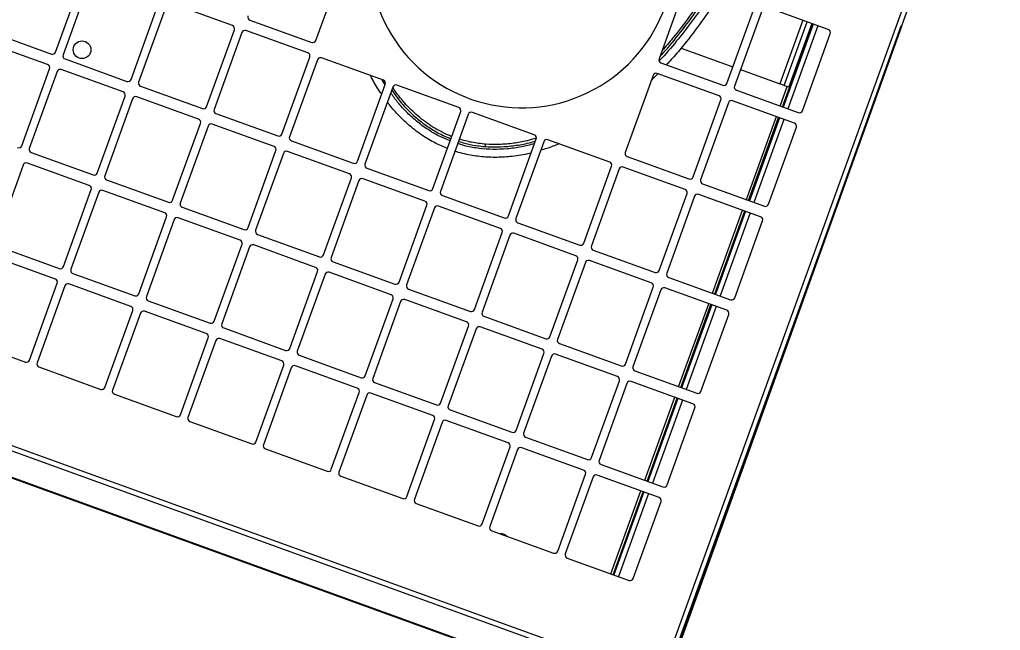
# Model space of a CAD drawing. Header units: metres. Extents: x -17822 to 152406, y -4219 to 19791.
# Drawn here: x 118453.9 to 118515, y 5609.5 to 5647.6 of the extents above; entities that cross this region are included whole.
import ezdxf

# ---------------------------------------------------------------- set-up
doc = ezdxf.new("R2010")
doc.units = ezdxf.units.M
doc.header["$LTSCALE"] = 100
doc.header["$MEASUREMENT"] = 0
doc.layers.get('0').update_dxf_attribs({"color": 9, "lineweight": 9})
doc.layers.add('TEKSAN', color=7, linetype='Continuous', lineweight=9)
doc.styles.get("Standard").update_dxf_attribs({"font": 'ARIALN.TTF'})
doc.dimstyles.new('TEKSAN', dxfattribs={"dimtxt": 17, "dimasz": 8, "dimexe": 2, "dimexo": 2, "dimgap": 3, "dimtad": 1, "dimdec": 0, "dimzin": 0, "dimdsep": 46, "dimtxsty": 'Standard', "dimcen": 0.09, "dimclrd": 160, "dimclre": 252, "dimclrt": 160, "dimadec": 0, "dimazin": 0, "dimtfac": 1, "dimtdec": 0, "dimtofl": 0, "dimtmove": 0, "dimatfit": 3, "dimfxl": 1, "dimtolj": 1, "dimtzin": 0, "dimarcsym": 0})

# ---------------------------------------------------------------- blocks, each defined once
blk = doc.blocks.new('K500H165_üst')
at = {"color": 7, "linetype": 'Continuous', "lineweight": 15}
for p, q in [((44.418, 82.5), (150.082, 82.5)), ((44.55, 82.2), (149.95, 82.2)), ((149.95, 82.2), (149.95, -82.2)), ((150.25, 82.332), (150.25, -82.332)), ((108.25, 78.3), (108.25, 74.2)), ((113.55, 78.5), (108.45, 78.5)), ((113.75, 74.2), (113.75, 78.3)), ((114.45, 78.3), (114.45, 74.2)), ((119.75, 78.5), (114.65, 78.5)), ((119.95, 74.2), (119.95, 78.3)), ((120.65, 78.3), (120.65, 74.2)), ((125.95, 78.5), (120.85, 78.5)), ((126.15, 74.2), (126.15, 78.3)), ((126.85, 78.3), (126.85, 74.2)), ((132.15, 78.5), (127.05, 78.5)), ((132.35, 74.2), (132.35, 78.3)), ((133.05, 78.3), (133.05, 74.2)), ((138.35, 78.5), (133.25, 78.5)), ((138.55, 74.2), (138.55, 78.3)), ((139.25, 78.3), (139.25, 74.2)), ((144.55, 78.5), (139.45, 78.5)), ((144.75, 74.2), (144.75, 78.3)), ((108.25, 77.6), (113.75, 77.6)), ((108.25, 77.3), (113.75, 77.3)), ((113.75, 77.25), (108.25, 77.25)), ((108.25, 77.2), (112.45, 77.2)), ((112.45, 76.9), (112.45, 77.2)), ((113.75, 77.1), (112.45, 77.1)), ((114.45, 77.6), (119.95, 77.6)), ((114.45, 77.3), (119.95, 77.3)), ((119.95, 77.25), (114.45, 77.25)), ((119.95, 77.1), (114.45, 77.1)), ((120.65, 77.6), (126.15, 77.6)), ((120.65, 77.3), (126.15, 77.3)), ((126.15, 77.25), (120.65, 77.25)), ((126.15, 77.1), (120.65, 77.1)), ((126.85, 77.6), (132.35, 77.6)), ((126.85, 77.3), (132.35, 77.3)), ((132.35, 77.25), (126.85, 77.25)), ((132.35, 77.1), (126.85, 77.1)), ((133.05, 77.6), (138.55, 77.6)), ((133.05, 77.3), (138.55, 77.3)), ((138.55, 77.25), (133.05, 77.25)), ((138.55, 77.1), (133.05, 77.1)), ((139.25, 77.6), (144.75, 77.6)), ((139.25, 77.3), (144.75, 77.3)), ((144.75, 77.25), (139.25, 77.25)), ((144.75, 77.1), (139.25, 77.1)), ((112.45, 76.9), (108.25, 76.9)), ((108.25, 76.6), (112.45, 76.6)), ((112.45, 76.9), (112.45, 76.6)), ((112.45, 74), (112.45, 76.6)), ((108.45, 74), (113.55, 74)), ((114.65, 74), (119.75, 74)), ((120.85, 74), (125.95, 74)), ((127.05, 74), (132.15, 74)), ((133.25, 74), (138.35, 74)), ((139.45, 74), (144.55, 74)), ((113.55, 73.5), (108.45, 73.5)), ((112.45, 70.068), (112.45, 73.5)), ((119.75, 73.5), (114.65, 73.5)), ((125.95, 73.5), (120.85, 73.5)), ((132.15, 73.5), (127.05, 73.5)), ((138.35, 73.5), (133.25, 73.5)), ((144.55, 73.5), (139.45, 73.5)), ((113.75, 69.2), (113.75, 73.3)), ((114.45, 73.3), (114.45, 69.2)), ((119.95, 69.2), (119.95, 73.3)), ((120.65, 73.3), (120.65, 69.2)), ((126.15, 69.2), (126.15, 73.3)), ((126.85, 73.3), (126.85, 69.2)), ((132.35, 69.2), (132.35, 73.3)), ((133.05, 73.3), (133.05, 69.2)), ((138.55, 69.2), (138.55, 73.3)), ((139.25, 73.3), (139.25, 69.2)), ((144.75, 69.2), (144.75, 73.3)), ((108.45, 69), (113.55, 69)), ((114.65, 69), (119.75, 69)), ((120.85, 69), (125.95, 69)), ((125.95, 68.5), (120.85, 68.5)), ((127.05, 69), (132.15, 69)), ((132.15, 68.5), (127.05, 68.5)), ((133.25, 69), (138.35, 69)), ((138.35, 68.5), (133.25, 68.5)), ((139.45, 69), (144.55, 69)), ((144.55, 68.5), (139.45, 68.5)), ((120.65, 68.3), (120.65, 64.2)), ((126.15, 64.2), (126.15, 68.3)), ((126.85, 68.3), (126.85, 64.2)), ((132.35, 64.2), (132.35, 68.3)), ((133.05, 68.3), (133.05, 64.2)), ((138.55, 64.2), (138.55, 68.3)), ((139.25, 68.3), (139.25, 64.2)), ((144.75, 64.2), (144.75, 68.3)), ((120.85, 64), (125.95, 64)), ((127.05, 64), (132.15, 64)), ((133.25, 64), (138.35, 64)), ((139.45, 64), (144.55, 64)), ((120.65, 63.3), (120.65, 59.2)), ((125.95, 63.5), (120.85, 63.5)), ((126.15, 59.2), (126.15, 63.3)), ((126.85, 63.3), (126.85, 59.2)), ((132.15, 63.5), (127.05, 63.5)), ((132.35, 59.2), (132.35, 63.3)), ((133.05, 63.3), (133.05, 59.2)), ((138.35, 63.5), (133.25, 63.5)), ((138.55, 59.2), (138.55, 63.3)), ((139.25, 63.3), (139.25, 59.2)), ((144.55, 63.5), (139.45, 63.5)), ((144.75, 59.2), (144.75, 63.3)), ((120.85, 59), (125.95, 59)), ((127.05, 59), (132.15, 59)), ((133.25, 59), (138.35, 59)), ((139.45, 59), (144.55, 59)), ((120.65, 58.3), (120.65, 54.2)), ((125.95, 58.5), (120.85, 58.5)), ((126.15, 54.2), (126.15, 58.3)), ((126.85, 58.3), (126.85, 54.2)), ((132.15, 58.5), (127.05, 58.5)), ((132.35, 54.2), (132.35, 58.3)), ((133.05, 58.3), (133.05, 54.2)), ((138.35, 58.5), (133.25, 58.5)), ((138.55, 54.2), (138.55, 58.3)), ((139.25, 58.3), (139.25, 54.2)), ((144.55, 58.5), (139.45, 58.5)), ((144.75, 54.2), (144.75, 58.3)), ((120.85, 54), (125.95, 54)), ((127.05, 54), (132.15, 54)), ((133.25, 54), (138.35, 54)), ((139.45, 54), (144.55, 54)), ((120.871, 53.5), (120.65, 53.218)), ((120.65, 53.3), (120.65, 49.2)), ((125.95, 53.5), (120.85, 53.5)), ((126.15, 49.2), (126.15, 53.3)), ((126.85, 53.3), (126.85, 49.2)), ((132.15, 53.5), (127.05, 53.5)), ((132.35, 49.2), (132.35, 53.3)), ((133.05, 53.3), (133.05, 49.2)), ((138.35, 53.5), (133.25, 53.5)), ((138.55, 49.2), (138.55, 53.3)), ((139.25, 53.3), (139.25, 49.2)), ((144.55, 53.5), (139.45, 53.5)), ((144.75, 49.2), (144.75, 53.3)), ((120.85, 49), (125.95, 49)), ((127.05, 49), (132.15, 49)), ((133.25, 49), (138.35, 49)), ((139.45, 49), (144.55, 49)), ((119.75, 48.5), (114.65, 48.5)), ((119.95, 44.2), (119.95, 48.3)), ((120.65, 48.3), (120.65, 44.2)), ((125.95, 48.5), (120.85, 48.5)), ((126.15, 44.2), (126.15, 48.3)), ((126.85, 48.3), (126.85, 44.2)), ((132.15, 48.5), (127.05, 48.5)), ((132.35, 44.2), (132.35, 48.3)), ((133.05, 48.3), (133.05, 44.2)), ((138.35, 48.5), (133.25, 48.5)), ((138.55, 44.2), (138.55, 48.3)), ((139.25, 48.3), (139.25, 44.2)), ((144.55, 48.5), (139.45, 48.5)), ((144.75, 44.2), (144.75, 48.3)), ((120.85, 44), (125.95, 44)), ((127.05, 44), (132.15, 44)), ((133.25, 44), (138.35, 44)), ((139.45, 44), (144.55, 44)), ((125.95, 43.5), (120.85, 43.5)), ((132.15, 43.5), (127.05, 43.5)), ((138.35, 43.5), (133.25, 43.5)), ((144.55, 43.5), (139.45, 43.5)), ((120.65, 43.3), (120.65, 39.2)), ((126.15, 39.2), (126.15, 43.3)), ((126.85, 43.3), (126.85, 39.2)), ((132.35, 39.2), (132.35, 43.3)), ((133.05, 43.3), (133.05, 39.2)), ((138.55, 39.2), (138.55, 43.3)), ((139.25, 43.3), (139.25, 39.2)), ((144.75, 39.2), (144.75, 43.3)), ((120.85, 39), (125.95, 39)), ((125.95, 38.5), (120.85, 38.5)), ((127.05, 39), (132.15, 39)), ((132.15, 38.5), (127.05, 38.5)), ((133.25, 39), (138.35, 39)), ((138.35, 38.5), (133.25, 38.5)), ((139.45, 39), (144.55, 39)), ((144.55, 38.5), (139.45, 38.5)), ((126.15, 34.2), (126.15, 38.3)), ((126.85, 38.3), (126.85, 34.2)), ((132.35, 34.2), (132.35, 38.3)), ((133.05, 38.3), (133.05, 34.2)), ((138.55, 34.2), (138.55, 38.3)), ((139.25, 38.3), (139.25, 34.2)), ((144.75, 34.2), (144.75, 38.3)), ((120.85, 34), (125.95, 34)), ((127.05, 34), (132.15, 34)), ((133.25, 34), (138.35, 34)), ((125.95, 33.5), (120.85, 33.5)), ((126.15, 29.2), (126.15, 33.3)), ((126.85, 33.3), (126.85, 29.2)), ((132.15, 33.5), (127.05, 33.5))]:
    blk.add_line(p, q, dxfattribs=at)
at = {"color": 7, "linetype": 'Continuous', "lineweight": 15, "flags": 128}
blk.add_lwpolyline([(122.373, 60.691), (122.37, 60.691), (122.362, 60.688), (122.349, 60.685), (122.331, 60.68), (122.309, 60.673), (122.284, 60.666), (122.257, 60.659), (122.229, 60.651)], dxfattribs=at)
at = {"color": 7, "linetype": 'Continuous', "lineweight": 15}
blk.add_circle((125.25, 35), 0.55, dxfattribs=at)
for centre, radius, start, end in [((108.45, 78.3), 0.2, 90, 180), ((113.55, 78.3), 0.2, 0, 90), ((114.65, 78.3), 0.2, 90, 180), ((119.75, 78.3), 0.2, 0, 90), ((120.85, 78.3), 0.2, 90, 180), ((125.95, 78.3), 0.2, 0, 90), ((127.05, 78.3), 0.2, 90, 180), ((132.15, 78.3), 0.2, 0, 90), ((133.25, 78.3), 0.2, 90, 180), ((138.35, 78.3), 0.2, 0, 90), ((139.45, 78.3), 0.2, 90, 180), ((144.55, 78.3), 0.2, 0, 90), ((113.55, 74.2), 0.2, 270, 0), ((114.65, 74.2), 0.2, 180, 270), ((119.75, 74.2), 0.2, 270, 0), ((120.85, 74.2), 0.2, 180, 270), ((125.95, 74.2), 0.2, 270, 0), ((127.05, 74.2), 0.2, 180, 270), ((132.15, 74.2), 0.2, 270, 0), ((133.25, 74.2), 0.2, 180, 270), ((138.35, 74.2), 0.2, 270, 0), ((139.45, 74.2), 0.2, 180, 270), ((144.55, 74.2), 0.2, 270, 0), ((113.55, 73.3), 0.2, 0, 90), ((114.65, 73.3), 0.2, 90, 180), ((119.75, 73.3), 0.2, 0, 90), ((120.85, 73.3), 0.2, 90, 180), ((125.95, 73.3), 0.2, 0, 90), ((127.05, 73.3), 0.2, 90, 180), ((132.15, 73.3), 0.2, 0, 90), ((133.25, 73.3), 0.2, 90, 180), ((138.35, 73.3), 0.2, 0, 90), ((139.45, 73.3), 0.2, 90, 180), ((144.55, 73.3), 0.2, 0, 90), ((145.25, 70), 0.55, 155.38002, 204.61998), ((113.55, 69.2), 0.2, 270, 0), ((114.65, 69.2), 0.2, 180, 270), ((119.75, 69.2), 0.2, 270, 0), ((120.85, 69.2), 0.2, 180, 270), ((125.95, 69.2), 0.2, 270, 0), ((127.05, 69.2), 0.2, 180, 270), ((132.15, 69.2), 0.2, 270, 0), ((133.25, 69.2), 0.2, 180, 270), ((138.35, 69.2), 0.2, 270, 0), ((139.45, 69.2), 0.2, 180, 270), ((144.55, 69.2), 0.2, 270, 0), ((120.85, 68.3), 0.2, 90, 180), ((125.95, 68.3), 0.2, 0, 90), ((127.05, 68.3), 0.2, 90, 180), ((132.15, 68.3), 0.2, 0, 90), ((133.25, 68.3), 0.2, 90, 180), ((138.35, 68.3), 0.2, 0, 90), ((139.45, 68.3), 0.2, 90, 180), ((144.55, 68.3), 0.2, 0, 90), ((110.4, 58.75), 9.5, 234.27576, 127.25449), ((120.85, 64.2), 0.2, 180, 270), ((125.95, 64.2), 0.2, 270, 0), ((127.05, 64.2), 0.2, 180, 270), ((132.15, 64.2), 0.2, 270, 0), ((133.25, 64.2), 0.2, 180, 270), ((138.35, 64.2), 0.2, 270, 0), ((139.45, 64.2), 0.2, 180, 270), ((144.55, 64.2), 0.2, 270, 0), ((120.85, 63.3), 0.2, 90, 180), ((125.95, 63.3), 0.2, 0, 90), ((127.05, 63.3), 0.2, 90, 180), ((132.15, 63.3), 0.2, 0, 90), ((133.25, 63.3), 0.2, 90, 180), ((138.35, 63.3), 0.2, 0, 90), ((139.45, 63.3), 0.2, 90, 180), ((144.55, 63.3), 0.2, 0, 90), ((120.85, 59.2), 0.2, 180, 270), ((125.95, 59.2), 0.2, 270, 0), ((127.05, 59.2), 0.2, 180, 270), ((132.15, 59.2), 0.2, 270, 0), ((133.25, 59.2), 0.2, 180, 270), ((138.35, 59.2), 0.2, 270, 0), ((139.45, 59.2), 0.2, 180, 270), ((144.55, 59.2), 0.2, 270, 0), ((120.85, 58.3), 0.2, 90, 180), ((125.95, 58.3), 0.2, 0, 90), ((127.05, 58.3), 0.2, 90, 180), ((132.15, 58.3), 0.2, 0, 90), ((133.25, 58.3), 0.2, 90, 180), ((138.35, 58.3), 0.2, 0, 90), ((139.45, 58.3), 0.2, 90, 180), ((144.55, 58.3), 0.2, 0, 90), ((120.85, 54.2), 0.2, 180, 270), ((125.95, 54.2), 0.2, 270, 0), ((127.05, 54.2), 0.2, 180, 270), ((132.15, 54.2), 0.2, 270, 0), ((133.25, 54.2), 0.2, 180, 270), ((138.35, 54.2), 0.2, 270, 0), ((139.45, 54.2), 0.2, 180, 270), ((144.55, 54.2), 0.2, 270, 0), ((120.85, 53.3), 0.2, 90, 180), ((125.95, 53.3), 0.2, 0, 90), ((127.05, 53.3), 0.2, 90, 180), ((132.15, 53.3), 0.2, 0, 90), ((133.25, 53.3), 0.2, 90, 180), ((138.35, 53.3), 0.2, 0, 90), ((139.45, 53.3), 0.2, 90, 180), ((144.55, 53.3), 0.2, 0, 90), ((120.85, 49.2), 0.2, 180, 270), ((125.95, 49.2), 0.2, 270, 0), ((127.05, 49.2), 0.2, 180, 270), ((132.15, 49.2), 0.2, 270, 0), ((133.25, 49.2), 0.2, 180, 270), ((138.35, 49.2), 0.2, 270, 0), ((139.45, 49.2), 0.2, 180, 270), ((144.55, 49.2), 0.2, 270, 0), ((119.75, 48.3), 0.2, 0, 90), ((120.85, 48.3), 0.2, 90, 180), ((125.95, 48.3), 0.2, 0, 90), ((127.05, 48.3), 0.2, 90, 180), ((132.15, 48.3), 0.2, 0, 90), ((133.25, 48.3), 0.2, 90, 180), ((138.35, 48.3), 0.2, 0, 90), ((139.45, 48.3), 0.2, 90, 180), ((144.55, 48.3), 0.2, 0, 90), ((119.75, 44.2), 0.2, 270, 0), ((120.85, 44.2), 0.2, 180, 270), ((125.95, 44.2), 0.2, 270, 0), ((127.05, 44.2), 0.2, 180, 270), ((132.15, 44.2), 0.2, 270, 0), ((133.25, 44.2), 0.2, 180, 270), ((138.35, 44.2), 0.2, 270, 0), ((139.45, 44.2), 0.2, 180, 270), ((144.55, 44.2), 0.2, 270, 0), ((120.85, 43.3), 0.2, 90, 180), ((125.95, 43.3), 0.2, 0, 90), ((127.05, 43.3), 0.2, 90, 180), ((132.15, 43.3), 0.2, 0, 90), ((133.25, 43.3), 0.2, 90, 180), ((138.35, 43.3), 0.2, 0, 90), ((139.45, 43.3), 0.2, 90, 180), ((144.55, 43.3), 0.2, 0, 90), ((125.95, 39.2), 0.2, 270, 0), ((127.05, 39.2), 0.2, 180, 270), ((132.15, 39.2), 0.2, 270, 0), ((133.25, 39.2), 0.2, 180, 270), ((138.35, 39.2), 0.2, 270, 0), ((139.45, 39.2), 0.2, 180, 270), ((144.55, 39.2), 0.2, 270, 0), ((125.95, 38.3), 0.2, 0, 90), ((127.05, 38.3), 0.2, 90, 180), ((132.15, 38.3), 0.2, 0, 90), ((133.25, 38.3), 0.2, 90, 180), ((138.35, 38.3), 0.2, 0, 90), ((139.45, 38.3), 0.2, 90, 180), ((144.55, 38.3), 0.2, 0, 90), ((125.95, 34.2), 0.2, 270, 0), ((127.05, 34.2), 0.2, 180, 270), ((132.15, 34.2), 0.2, 270, 0), ((133.25, 34.2), 0.2, 180, 270), ((125.95, 33.3), 0.2, 0, 90), ((127.05, 33.3), 0.2, 90, 180), ((132.15, 33.3), 0.2, 0, 90)]:
    blk.add_arc(centre, radius, start, end, dxfattribs=at)
for points, knots in [([(108.25, 71.245), (108.334, 71.229), (109.006, 71.102), (110.247, 70.776), (111.559, 70.383), (112.287, 70.126), (112.45, 70.068)], [0, 0, 0, 0, 0.058584, 0.469941, 0.880943, 1, 1, 1, 1]), ([(108.25, 70.729), (108.509, 70.675), (109.307, 70.511), (110.614, 70.155), (112.144, 69.655), (113.163, 69.286), (113.658, 69.059), (113.678, 69.05)], [0, 0, 0, 0, 0.1393326, 0.4296617, 0.7130721, 0.9881581, 1, 1, 1, 1]), ([(113.395, 69), (113.317, 69.035), (112.71, 69.304), (111.533, 69.706), (109.897, 70.209), (108.792, 70.461), (108.25, 70.584)], [0, 0, 0, 0, 0.047404, 0.369324, 0.69092, 1, 1, 1, 1]), ([(108.25, 70.423), (108.416, 70.39), (109.145, 70.244), (110.416, 69.897), (111.837, 69.453), (112.69, 69.123), (113.007, 69)], [0, 0, 0, 0, 0.102261, 0.44842, 0.794821, 1, 1, 1, 1]), ([(112.45, 70.068), (112.789, 69.945), (113.227, 69.786), (113.654, 69.601), (113.75, 69.559)], [0, 0, 0, 0, 0.775535, 1, 1, 1, 1]), ([(114.45, 69.26), (114.452, 69.259), (114.637, 69.18), (114.816, 69.09), (114.993, 69)], [0, 0, 0, 0, 0.013473, 1, 1, 1, 1]), ([(120.65, 64.941), (120.836, 64.739), (121.111, 64.44), (121.342, 64.107), (121.417, 64)], [0, 0, 0, 0, 0.677524, 1, 1, 1, 1]), ([(120.804, 63.491), (120.923, 63.329), (121.21, 62.937), (121.597, 62.259), (121.969, 61.476), (122.143, 60.924), (122.229, 60.651)], [0, 0, 0, 0, 0.187877, 0.45618, 0.731999, 1, 1, 1, 1]), ([(122.635, 59), (122.631, 59.134), (122.618, 59.503), (122.514, 60.159), (122.31, 60.958), (121.997, 61.784), (121.591, 62.585), (121.248, 63.157), (121.022, 63.451), (120.985, 63.5)], [0, 0, 0, 0, 0.0827919, 0.2275482, 0.4085526, 0.590169, 0.7713607, 0.9622052, 1, 1, 1, 1]), ([(121.172, 63.5), (121.328, 63.27), (121.653, 62.79), (122.056, 62.014), (122.389, 61.198), (122.623, 60.371), (122.759, 59.636), (122.776, 59.178), (122.783, 59)], [0, 0, 0, 0, 0.171755, 0.35853, 0.539614, 0.716244, 0.890049, 1, 1, 1, 1]), ([(121.775, 63.5), (121.795, 63.473), (122.029, 63.147), (122.369, 62.512), (122.777, 61.598), (123.064, 60.692), (123.218, 59.896), (123.281, 59.33), (123.288, 59.077), (123.29, 59)], [0, 0, 0, 0, 0.021014, 0.250359, 0.447388, 0.644931, 0.841789, 0.952217, 1, 1, 1, 1]), ([(122.229, 60.651), (122.3, 60.366), (122.436, 59.823), (122.472, 59.265), (122.489, 59)], [0, 0, 0, 0, 0.525398, 1, 1, 1, 1]), ([(122.493, 58.5), (122.493, 58.45), (122.492, 58.207), (122.444, 57.77), (122.349, 57.2), (122.205, 56.639), (122.02, 56.087), (121.795, 55.553), (121.537, 55.033), (121.242, 54.534), (121.023, 54.187), (120.89, 54.015), (120.879, 54)], [0, 0, 0, 0, 0.031037, 0.15028, 0.270582, 0.388399, 0.507901, 0.629738, 0.746719, 0.86609, 0.988297, 1, 1, 1, 1]), ([(121.057, 54), (121.222, 54.243), (121.576, 54.767), (121.988, 55.592), (122.312, 56.447), (122.524, 57.282), (122.628, 57.971), (122.639, 58.379), (122.642, 58.5)], [0, 0, 0, 0, 0.181891, 0.391899, 0.569466, 0.747514, 0.924939, 1, 1, 1, 1]), ([(122.789, 58.5), (122.781, 58.288), (122.764, 57.795), (122.623, 57.027), (122.389, 56.199), (122.055, 55.383), (121.673, 54.643), (121.371, 54.196), (121.238, 54)], [0, 0, 0, 0, 0.131795, 0.305973, 0.483419, 0.665563, 0.8527, 1, 1, 1, 1]), ([(123.287, 58.5), (123.276, 58.227), (123.253, 57.639), (123.072, 56.752), (122.795, 55.848), (122.418, 54.988), (122.093, 54.372), (121.878, 54.058), (121.838, 54)], [0, 0, 0, 0, 0.1711864, 0.3678362, 0.5651651, 0.7619823, 0.9558266, 1, 1, 1, 1]), ([(121.501, 53.5), (121.479, 53.468), (121.285, 53.177), (120.999, 52.827), (120.718, 52.526), (120.65, 52.453)], [0, 0, 0, 0, 0.086685, 0.777521, 1, 1, 1, 1])]:
    blk.add_open_spline(points, degree=3, knots=knots, dxfattribs=at)
blk = doc.blocks.new('*D548')
at = {"layer": 'TEKSAN', "color": 252, "lineweight": -2, "transparency": 16777216}
for p, q in [((118337.102, 5656.329), (118290.615, 5527.876)), ((118492.097, 5600.237), (118445.609, 5471.783))]:
    blk.add_line(p, q, dxfattribs=at)
at = {"layer": 'TEKSAN', "color": 160, "lineweight": -2, "transparency": 16777216}
blk.add_line((118298.818, 5527.034), (118438.767, 5476.386), dxfattribs=at)
at = {"layer": 'TEKSAN', "color": 160, "transparency": 16777216}
for points in [[(118299.271, 5528.288), (118298.364, 5525.78), (118291.295, 5529.756)], [(118439.221, 5477.64), (118438.314, 5475.133), (118446.29, 5473.664)]]:
    blk.add_solid(points, dxfattribs=at)
at = {"layer": 'TEKSAN', "color": 160, "transparency": 16777216, "insert": (118372.767, 5512.693), "char_height": 17, "attachment_point": 5, "rotation": 340.10486}
blk.add_mtext('\\A1;165', dxfattribs=at)
blk = doc.blocks.new('*D549')
at = {"layer": 'TEKSAN', "color": 252, "lineweight": -2, "transparency": 16777216}
for p, q in [((118508.809, 5647.189), (118489.098, 5592.412)), ((118602.903, 5613.33), (118583.192, 5558.553))]:
    blk.add_line(p, q, dxfattribs=at)
at = {"layer": 'TEKSAN', "color": 160, "lineweight": -2, "transparency": 16777216}
blk.add_line((118497.303, 5591.585), (118576.341, 5563.144), dxfattribs=at)
at = {"layer": 'TEKSAN', "color": 160, "transparency": 16777216}
for points in [[(118497.754, 5592.84), (118496.852, 5590.331), (118489.776, 5594.294)], [(118576.793, 5564.398), (118575.89, 5561.889), (118583.869, 5560.435)]]:
    blk.add_solid(points, dxfattribs=at)
at = {"layer": 'TEKSAN', "color": 160, "transparency": 16777216, "insert": (118540.777, 5588.354), "char_height": 17, "attachment_point": 5, "rotation": 340.20898}
blk.add_mtext('\\A1;100', dxfattribs=at)
blk = doc.blocks.new('*D551')
at = {"layer": 'TEKSAN', "color": 252, "lineweight": -2, "transparency": 16777216}
for p, q in [((118421.11, 5630.757), (118487.737, 5606.621)), ((118400.675, 5574.344), (118467.301, 5550.209))]:
    blk.add_line(p, q, dxfattribs=at)
at = {"layer": 'TEKSAN', "color": 160, "lineweight": -2, "transparency": 16777216}
blk.add_line((118483.131, 5599.781), (118468.145, 5558.412), dxfattribs=at)
at = {"layer": 'TEKSAN', "color": 160, "transparency": 16777216}
for points in [[(118481.878, 5600.235), (118484.385, 5599.327), (118485.856, 5607.303)], [(118466.892, 5558.866), (118469.399, 5557.957), (118465.421, 5550.89)]]:
    blk.add_solid(points, dxfattribs=at)
at = {"layer": 'TEKSAN', "color": 160, "transparency": 16777216, "insert": (118464.657, 5583.074), "char_height": 17, "attachment_point": 5, "rotation": 70.08711}
blk.add_mtext('\\A1;60', dxfattribs=at)

msp = doc.modelspace()

# ---------------------------------------------------------------- block references
at = {"layer": 'TEKSAN', "rotation": 250.1125129141476}
msp.add_blockref('K500H165_üst', (118467.454, 5775.4), dxfattribs=at)

# ---------------------------------------------------------------- dimensions: what is measured, and where the dimension line sits
at = {"layer": 'TEKSAN'}
for p1, p2, distance, picture, middle in [((118337.782, 5658.21), (118492.777, 5602.118), -136.607, '*D548', (118372.767, 5512.693)), ((118509.487, 5649.071), (118603.58, 5615.212), -58.215, '*D549', (118540.777, 5588.354)), ((118419.23, 5631.438), (118398.794, 5575.025), 70.863, '*D551', (118464.657, 5583.074))]:
    dim = msp.add_aligned_dim(p1=p1, p2=p2, distance=distance, dimstyle='TEKSAN', dxfattribs=at)
    dim.commit()
    dim.dimension.update_dxf_attribs({"geometry": picture, "text_midpoint": middle})

doc.saveas('drawing.dxf')
